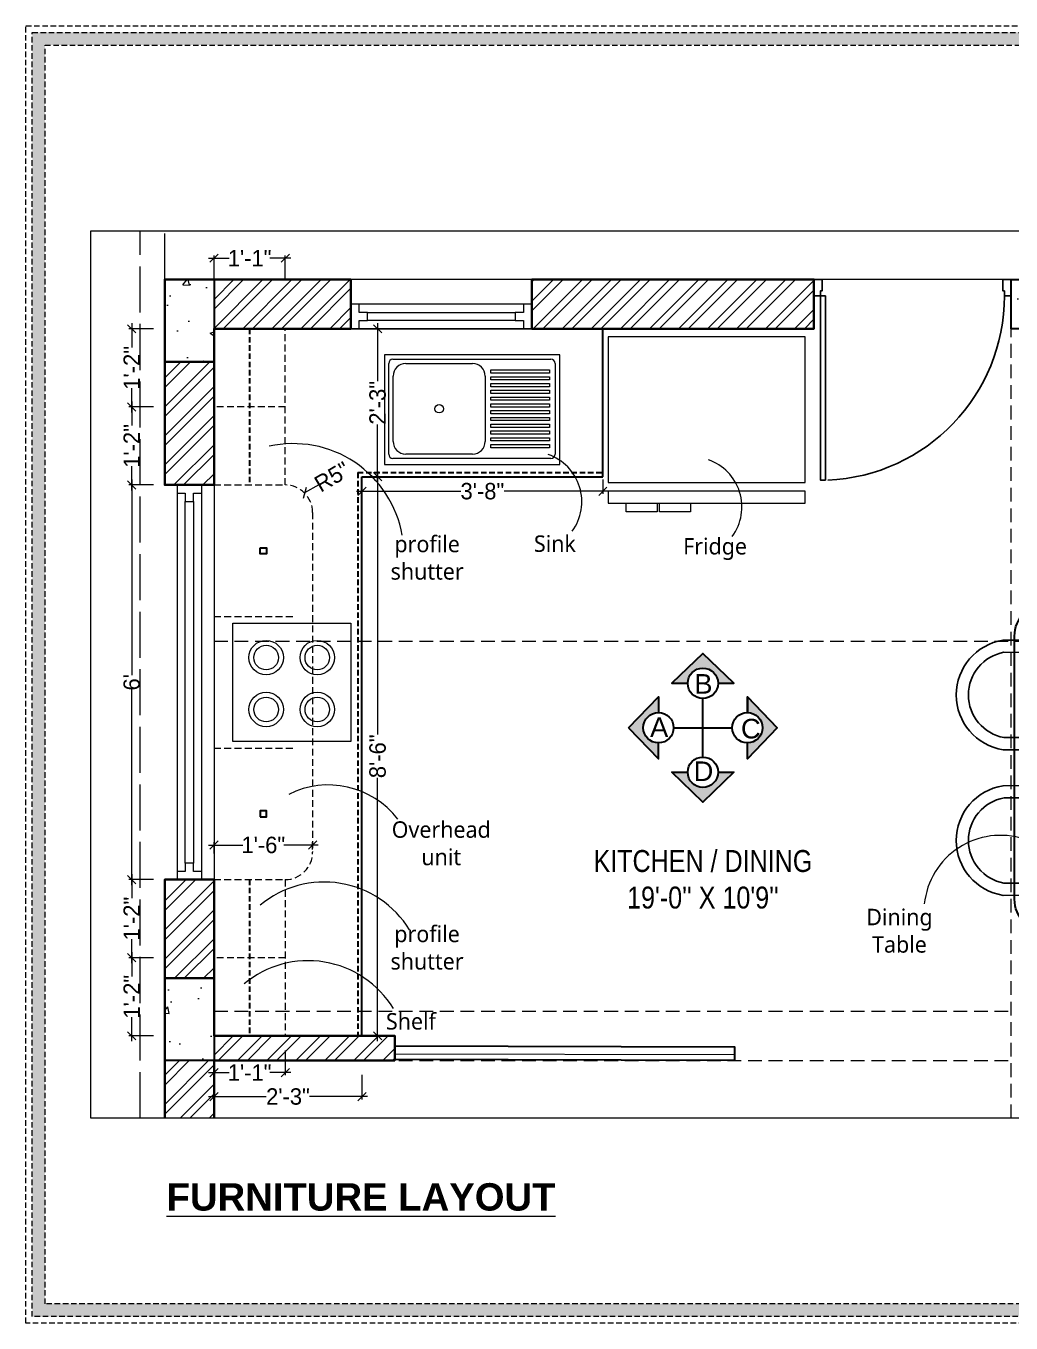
# Model space of a CAD drawing. Header units: millimetres. Extents: x 56222 to 3066687, y -650199 to -121287.
# Drawn here: x 138977.3 to 139157.1, y -185731.1 to -185494.5 of the extents above; entities that cross this region are included whole.
import ezdxf

# ---------------------------------------------------------------- set-up
doc = ezdxf.new("R2010")
doc.units = ezdxf.units.MM
doc.header["$MEASUREMENT"] = 0
doc.header["$PDMODE"] = 35
for name, pattern in [('ACAD_ISO02W100', [15, 12, -3]), ('DASHED', [0.75, 0.5, -0.25]), ('DASHED2', [0.375, 0.25, -0.125]), ('DASHEDX2', [1.5, 1, -0.5]), ('HIDDEN', [0.375, 0.25, -0.125])]:
    doc.linetypes.add(name, pattern=pattern)
doc.layers.get('Defpoints').update_dxf_attribs({"color": 220})
for name, color, linetype in [('AR DOOR', 40, 'Continuous'), ('AR ELE-5', 134, 'Continuous'), ('AR HATCH-7', 7, 'Continuous'), ('str coll', 6, 'Continuous')]:
    doc.layers.add(name, color=color, linetype=linetype)
for name, color, linetype, lineweight in [('CENTERLINE ( COLUMN ) ~ DIM', 7, 'Continuous', 9), ('COLUMN', 1, 'Continuous', 30), ('DIM.', 250, 'Continuous', 13), ('Dimension', 10, 'DASHEDX2', 20), ('el', 7, 'Continuous', 20), ('FIRST FLOOR ( DW_RAIL )', 7, 'Continuous', 9), ('FIRST FLOOR ( TEXT )', 7, 'Continuous', 9), ('FUR1', 22, 'Continuous', 0), ('FURNITURE', 32, 'Continuous', 9), ('furniture dimensions', 1, 'DASHED', 0), ('FURNITURE-1', 252, 'Continuous', 13), ('GROUND FLOOR', 7, 'Continuous', 9), ('Labelling', 1, 'Continuous', 25), ('Text', 7, 'Continuous', 15), ('wall', 7, 'Continuous', 30)]:
    doc.layers.add(name, color=color, linetype=linetype, lineweight=lineweight)
doc.layers.add('hatch', color=250, linetype='Continuous', lineweight=9, transparency=0.5)
doc.styles.add('Arial', font='arial.ttf')
doc.styles.add('century g', font='GOTHIC.TTF')
doc.styles.add('KATHA', font='swissc.ttf')
doc.styles.get("Standard").update_dxf_attribs({"font": 'arial.ttf', "height": 6})
doc.styles.add('style4', font='ARIALN.TTF')
doc.dimstyles.new('Archana', dxfattribs={"dimtxt": 2, "dimasz": 0.75, "dimexe": 0.5, "dimexo": 0.5, "dimgap": 0, "dimtad": 0, "dimzin": 0, "dimdsep": 46, "dimlunit": 4, "dimtxsty": 'century g', "dimblk": 'OBLIQUE', "dimcen": 0, "dimdle": 1, "dimclrd": 256, "dimclre": 256, "dimclrt": 256, "dimadec": 0, "dimazin": 0, "dimtfac": 1, "dimtofl": 0, "dimtmove": 1, "dimatfit": 3, "dimfxl": 1, "dimfxlon": 1, "dimtolj": 1, "dimtzin": 0, "dimlwd": -1, "dimlwe": -1, "dimarcsym": 0})
pattern_1 = [(45, (-1053.8195, -1477.3714), (-2.65165043, 2.65165043), []), (45, (-1052.0518, -1477.3714), (-2.65165043, 2.65165043), [])]

# ---------------------------------------------------------------- blocks, each defined once
blk = doc.blocks.new('*U131')
for points in [[(-40, 0), (0, 0), (0, 30), (10, 30), (10, 100), (-40, 100)], [(1160, 0), (1120, 0), (1120, 30), (1110, 30), (1110, 100), (1160, 100)], [(0, 0), (0, -1120), (30, -1120), (30, 0)]]:
    blk.add_lwpolyline(points, close=True)
at = {"layer": 'AR ELE-5', "linetype": 'ByBlock', "ltscale": 15}
blk.add_arc((-1.6, 0.7), 1121.6, 272.37301, 359.96526, dxfattribs=at)
blk = doc.blocks.new('sf sfs')
at = {"layer": 'FURNITURE'}
blk.add_line((3348685.97, -514612.12), (3348664.42, -514612.12), dxfattribs=at)
blk.add_lwpolyline([(3348664.42, -514612.12), (3348664.42, -514590.57), (3348685.97, -514590.57), (3348685.97, -514612.12)], dxfattribs=at)
for centre, radius in [((3348670.49, -514596.83), 3.14), ((3348679.82, -514596.83), 3.14), ((3348670.49, -514596.83), 2.24), ((3348679.82, -514596.83), 2.24), ((3348670.49, -514606.3), 3.14), ((3348679.82, -514606.3), 3.14), ((3348670.49, -514606.3), 2.24), ((3348679.82, -514606.3), 2.24)]:
    blk.add_circle(centre, radius, dxfattribs=at)
blk = doc.blocks.new('SED S')
at = {"layer": 'FURNITURE', "lineweight": 18, "elevation": -0.07, "flags": 128}
for points in [[(3340639.61, -514630.85), (3340639.61, -514629.27), (3340645.24, -514629.27), (3340645.24, -514630.85)], [(3340645.71, -514630.85), (3340645.71, -514629.27), (3340651.34, -514629.27), (3340651.34, -514630.85)]]:
    blk.add_lwpolyline(points, dxfattribs=at)
at = {"layer": 'FURNITURE', "lineweight": 18, "elevation": -0.07}
for points in [[(3340618.66, -514630.85), (3340618.66, -514633.06), (3340654.66, -514633.06), (3340654.66, -514630.85)], [(3340618.66, -514634.61), (3340618.66, -514661.17), (3340654.66, -514661.17), (3340654.66, -514634.61)]]:
    blk.add_lwpolyline(points, close=True, dxfattribs=at)
blk = doc.blocks.new('_Oblique')
at = {"layer": 'wall', "color": 0, "lineweight": -2}
blk.add_line((-0.5, -0.5), (0.5, 0.5), dxfattribs=at)
blk = doc.blocks.new('*D671')
at = {"layer": 'Defpoints', "color": 0, "linetype": 'Continuous', "lineweight": 30, "transparency": 16777216}
for p in [(139038.63, -185576.74), (139041.5, -185576.74), (139038.63, -185678.74)]:
    blk.add_point(p, dxfattribs=at)
at = {"layer": 'furniture dimensions', "color": 5, "linetype": 'Continuous', "transparency": 16777216}
for p, q in [((139039.13, -185576.74), (139042, -185576.74)), ((139041.5, -185575.74), (139041.5, -185623.79)), ((139041.5, -185679.74), (139041.5, -185631.68))]:
    blk.add_line(p, q, dxfattribs=at)
at = {"layer": 'furniture dimensions', "color": 5, "linetype": 'ByBlock', "transparency": 16777216}
blk.add_line((139039.13, -185678.74), (139042, -185678.74), dxfattribs=at)
at = {"layer": 'furniture dimensions', "color": 5, "linetype": 'Continuous', "transparency": 16777216, "xscale": 1.5, "yscale": 1.5, "zscale": 1.5}
for p, rotation in [((139041.5, -185576.74), 90), ((139041.5, -185678.74), 270)]:
    blk.add_blockref('_Oblique', p, dxfattribs=dict(at, rotation=rotation))
at = {"layer": 'furniture dimensions', "linetype": 'Continuous', "lineweight": 0, "transparency": 16777216, "insert": (139041.5, -185627.74), "char_height": 3, "attachment_point": 5, "rotation": 90, "style": 'century g'}
blk.add_mtext('\\A1;8\'-6"', dxfattribs=at)
blk = doc.blocks.new('*D672')
at = {"layer": 'Defpoints', "color": 0, "linetype": 'Continuous', "lineweight": 30, "transparency": 16777216}
for p in [(139038.63, -185576.74), (139082.61, -185576.74), (139082.61, -185579.38)]:
    blk.add_point(p, dxfattribs=at)
at = {"layer": 'furniture dimensions', "color": 5, "linetype": 'ByBlock', "transparency": 16777216}
blk.add_line((139038.63, -185577.24), (139038.63, -185579.88), dxfattribs=at)
at = {"layer": 'furniture dimensions', "color": 5, "linetype": 'Continuous', "transparency": 16777216}
for p, q in [((139082.61, -185577.24), (139082.61, -185579.88)), ((139037.63, -185579.38), (139056.68, -185579.38)), ((139083.61, -185579.38), (139064.57, -185579.38))]:
    blk.add_line(p, q, dxfattribs=at)
at = {"layer": 'furniture dimensions', "color": 5, "linetype": 'Continuous', "transparency": 16777216, "xscale": 1.5, "yscale": 1.5, "zscale": 1.5, "rotation": 180}
blk.add_blockref('_Oblique', (139038.63, -185579.38), dxfattribs=at)
at = {"layer": 'furniture dimensions', "color": 5, "linetype": 'Continuous', "transparency": 16777216, "xscale": 1.5, "yscale": 1.5, "zscale": 1.5}
blk.add_blockref('_Oblique', (139082.61, -185579.38), dxfattribs=at)
at = {"layer": 'furniture dimensions', "linetype": 'Continuous', "lineweight": 0, "transparency": 16777216, "insert": (139060.62, -185579.38), "char_height": 3, "attachment_point": 5, "style": 'century g'}
blk.add_mtext('\\A1;3\'-8"', dxfattribs=at)
blk = doc.blocks.new('*D660')
at = {"layer": 'Defpoints', "color": 0, "linetype": 'Continuous', "lineweight": 30, "transparency": 16777216}
for p in [(139028.17, -185579.7), (139023.86, -185582.23)]:
    blk.add_point(p, dxfattribs=at)
at = {"layer": 'furniture dimensions', "color": 5, "linetype": 'Continuous', "transparency": 16777216}
blk.add_line((139030.75, -185578.18), (139028.17, -185579.7), dxfattribs=at)
at = {"layer": 'furniture dimensions', "color": 5, "linetype": 'Continuous', "transparency": 16777216, "xscale": 1.5, "yscale": 1.5, "zscale": 1.5, "rotation": 210.4475639292964}
blk.add_blockref('_Oblique', (139028.17, -185579.7), dxfattribs=at)
at = {"layer": 'furniture dimensions', "linetype": 'Continuous', "lineweight": 0, "transparency": 16777216, "insert": (139033.19, -185576.75), "char_height": 3, "attachment_point": 5, "rotation": 30.4476, "style": 'century g'}
blk.add_mtext('\\A1;R5"', dxfattribs=at)
blk = doc.blocks.new('*D661')
at = {"layer": 'Defpoints', "color": 0, "linetype": 'Continuous', "lineweight": 30, "transparency": 16777216}
for p in [(139038.48, -185549.74), (139041.5, -185549.74), (139038.48, -185576.74)]:
    blk.add_point(p, dxfattribs=at)
at = {"layer": 'furniture dimensions', "color": 5, "linetype": 'Continuous', "transparency": 16777216}
for p, q in [((139041.5, -185548.74), (139041.5, -185559.28)), ((139038.98, -185549.74), (139042, -185549.74)), ((139041.5, -185577.74), (139041.5, -185567.19))]:
    blk.add_line(p, q, dxfattribs=at)
at = {"layer": 'furniture dimensions', "color": 5, "linetype": 'ByBlock', "transparency": 16777216}
blk.add_line((139038.98, -185576.74), (139042, -185576.74), dxfattribs=at)
at = {"layer": 'furniture dimensions', "color": 5, "linetype": 'Continuous', "transparency": 16777216, "xscale": 1.5, "yscale": 1.5, "zscale": 1.5}
for p, rotation in [((139041.5, -185549.74), 90), ((139041.5, -185576.74), 270)]:
    blk.add_blockref('_Oblique', p, dxfattribs=dict(at, rotation=rotation))
at = {"layer": 'furniture dimensions', "linetype": 'Continuous', "lineweight": 0, "transparency": 16777216, "insert": (139041.5, -185563.24), "char_height": 3, "attachment_point": 5, "rotation": 90, "style": 'century g'}
blk.add_mtext('\\A1;2\'-3"', dxfattribs=at)
blk = doc.blocks.new('*D662')
at = {"layer": 'Defpoints', "color": 0, "linetype": 'Continuous', "lineweight": 30, "transparency": 16777216}
for p in [(138996.61, -185664.49), (139011.63, -185664.49), (139011.63, -185678.74)]:
    blk.add_point(p, dxfattribs=at)
at = {"layer": 'furniture dimensions', "color": 5, "linetype": 'Continuous', "transparency": 16777216}
for p, q in [((139000.61, -185664.49), (138996.11, -185664.49)), ((138996.61, -185663.49), (138996.61, -185667.89)), ((138996.61, -185679.74), (138996.61, -185675.33))]:
    blk.add_line(p, q, dxfattribs=at)
at = {"layer": 'furniture dimensions', "color": 5, "linetype": 'ByBlock', "transparency": 16777216}
blk.add_line((139000.61, -185678.74), (138996.11, -185678.74), dxfattribs=at)
at = {"layer": 'furniture dimensions', "color": 5, "linetype": 'Continuous', "transparency": 16777216, "xscale": 1.5, "yscale": 1.5, "zscale": 1.5}
for p, rotation in [((138996.61, -185664.49), 90), ((138996.61, -185678.74), 270)]:
    blk.add_blockref('_Oblique', p, dxfattribs=dict(at, rotation=rotation))
at = {"layer": 'furniture dimensions', "linetype": 'Continuous', "lineweight": 0, "transparency": 16777216, "insert": (138996.61, -185671.61), "char_height": 3, "attachment_point": 5, "rotation": 90, "style": 'century g'}
blk.add_mtext('\\A1;1\'-2"', dxfattribs=at)
blk = doc.blocks.new('*D663')
at = {"layer": 'Defpoints', "color": 0, "linetype": 'Continuous', "lineweight": 30, "transparency": 16777216}
for p in [(138996.61, -185650.24), (139011.63, -185650.24), (139011.63, -185664.49)]:
    blk.add_point(p, dxfattribs=at)
at = {"layer": 'furniture dimensions', "color": 5, "linetype": 'Continuous', "transparency": 16777216}
for p, q in [((139000.61, -185650.24), (138996.11, -185650.24)), ((138996.61, -185649.24), (138996.61, -185653.64)), ((138996.61, -185665.49), (138996.61, -185661.08))]:
    blk.add_line(p, q, dxfattribs=at)
at = {"layer": 'furniture dimensions', "color": 5, "linetype": 'ByBlock', "transparency": 16777216}
blk.add_line((139000.61, -185664.49), (138996.11, -185664.49), dxfattribs=at)
at = {"layer": 'furniture dimensions', "color": 5, "linetype": 'Continuous', "transparency": 16777216, "xscale": 1.5, "yscale": 1.5, "zscale": 1.5}
for p, rotation in [((138996.61, -185650.24), 90), ((138996.61, -185664.49), 270)]:
    blk.add_blockref('_Oblique', p, dxfattribs=dict(at, rotation=rotation))
at = {"layer": 'furniture dimensions', "linetype": 'Continuous', "lineweight": 0, "transparency": 16777216, "insert": (138996.61, -185657.36), "char_height": 3, "attachment_point": 5, "rotation": 90, "style": 'century g'}
blk.add_mtext('\\A1;1\'-2"', dxfattribs=at)
blk = doc.blocks.new('*D664')
at = {"layer": 'Defpoints', "color": 0, "linetype": 'Continuous', "lineweight": 30, "transparency": 16777216}
for p in [(138996.61, -185578.24), (139011.63, -185578.24), (139011.63, -185650.24)]:
    blk.add_point(p, dxfattribs=at)
at = {"layer": 'furniture dimensions', "color": 5, "linetype": 'Continuous', "transparency": 16777216}
for p, q in [((138996.61, -185577.24), (138996.61, -185612.94)), ((139000.61, -185578.24), (138996.11, -185578.24)), ((138996.61, -185651.24), (138996.61, -185615.54))]:
    blk.add_line(p, q, dxfattribs=at)
at = {"layer": 'furniture dimensions', "color": 5, "linetype": 'ByBlock', "transparency": 16777216}
blk.add_line((139000.61, -185650.24), (138996.11, -185650.24), dxfattribs=at)
at = {"layer": 'furniture dimensions', "color": 5, "linetype": 'Continuous', "transparency": 16777216, "xscale": 1.5, "yscale": 1.5, "zscale": 1.5}
for p, rotation in [((138996.61, -185578.24), 90), ((138996.61, -185650.24), 270)]:
    blk.add_blockref('_Oblique', p, dxfattribs=dict(at, rotation=rotation))
at = {"layer": 'furniture dimensions', "linetype": 'Continuous', "lineweight": 0, "transparency": 16777216, "insert": (138996.61, -185614.24), "char_height": 3, "attachment_point": 5, "rotation": 90, "style": 'century g'}
blk.add_mtext("\\A1;6'", dxfattribs=at)
blk = doc.blocks.new('*D665')
at = {"layer": 'Defpoints', "color": 0, "linetype": 'Continuous', "lineweight": 30, "transparency": 16777216}
for p in [(138996.61, -185563.99), (139011.63, -185563.99), (139002.63, -185578.24)]:
    blk.add_point(p, dxfattribs=at)
at = {"layer": 'furniture dimensions', "color": 5, "linetype": 'Continuous', "transparency": 16777216}
for p, q in [((138996.61, -185562.99), (138996.61, -185567.39)), ((139000.61, -185563.99), (138996.11, -185563.99)), ((138996.61, -185579.24), (138996.61, -185574.83))]:
    blk.add_line(p, q, dxfattribs=at)
at = {"layer": 'furniture dimensions', "color": 5, "linetype": 'ByBlock', "transparency": 16777216}
blk.add_line((139000.61, -185578.24), (138996.11, -185578.24), dxfattribs=at)
at = {"layer": 'furniture dimensions', "color": 5, "linetype": 'Continuous', "transparency": 16777216, "xscale": 1.5, "yscale": 1.5, "zscale": 1.5}
for p, rotation in [((138996.61, -185563.99), 90), ((138996.61, -185578.24), 270)]:
    blk.add_blockref('_Oblique', p, dxfattribs=dict(at, rotation=rotation))
at = {"layer": 'furniture dimensions', "linetype": 'Continuous', "lineweight": 0, "transparency": 16777216, "insert": (138996.61, -185571.11), "char_height": 3, "attachment_point": 5, "rotation": 90, "style": 'century g'}
blk.add_mtext('\\A1;1\'-2"', dxfattribs=at)
blk = doc.blocks.new('*D666')
at = {"layer": 'Defpoints', "color": 0, "linetype": 'Continuous', "lineweight": 30, "transparency": 16777216}
for p in [(138996.61, -185549.74), (139011.63, -185549.74), (139011.63, -185563.99)]:
    blk.add_point(p, dxfattribs=at)
at = {"layer": 'furniture dimensions', "color": 5, "linetype": 'Continuous', "transparency": 16777216}
for p, q in [((138996.61, -185548.74), (138996.61, -185553.14)), ((139000.61, -185549.74), (138996.11, -185549.74)), ((138996.61, -185564.99), (138996.61, -185560.58))]:
    blk.add_line(p, q, dxfattribs=at)
at = {"layer": 'furniture dimensions', "color": 5, "linetype": 'ByBlock', "transparency": 16777216}
blk.add_line((139000.61, -185563.99), (138996.11, -185563.99), dxfattribs=at)
at = {"layer": 'furniture dimensions', "color": 5, "linetype": 'Continuous', "transparency": 16777216, "xscale": 1.5, "yscale": 1.5, "zscale": 1.5}
for p, rotation in [((138996.61, -185549.74), 90), ((138996.61, -185563.99), 270)]:
    blk.add_blockref('_Oblique', p, dxfattribs=dict(at, rotation=rotation))
at = {"layer": 'furniture dimensions', "linetype": 'Continuous', "lineweight": 0, "transparency": 16777216, "insert": (138996.61, -185556.86), "char_height": 3, "attachment_point": 5, "rotation": 90, "style": 'century g'}
blk.add_mtext('\\A1;1\'-2"', dxfattribs=at)
blk = doc.blocks.new('*D667')
at = {"layer": 'Defpoints', "color": 0, "linetype": 'Continuous', "lineweight": 30, "transparency": 16777216}
for p in [(139011.63, -185678.74), (139024.63, -185678.74), (139024.63, -185685.45)]:
    blk.add_point(p, dxfattribs=at)
at = {"layer": 'furniture dimensions', "color": 5, "linetype": 'ByBlock', "transparency": 16777216}
blk.add_line((139011.63, -185681.45), (139011.63, -185685.95), dxfattribs=at)
at = {"layer": 'furniture dimensions', "color": 5, "linetype": 'Continuous', "transparency": 16777216}
for p, q in [((139024.63, -185681.45), (139024.63, -185685.95)), ((139010.63, -185685.45), (139014.41, -185685.45)), ((139025.63, -185685.45), (139021.85, -185685.45))]:
    blk.add_line(p, q, dxfattribs=at)
at = {"layer": 'furniture dimensions', "color": 5, "linetype": 'Continuous', "transparency": 16777216, "xscale": 1.5, "yscale": 1.5, "zscale": 1.5, "rotation": 180}
blk.add_blockref('_Oblique', (139011.63, -185685.45), dxfattribs=at)
at = {"layer": 'furniture dimensions', "color": 5, "linetype": 'Continuous', "transparency": 16777216, "xscale": 1.5, "yscale": 1.5, "zscale": 1.5}
blk.add_blockref('_Oblique', (139024.63, -185685.45), dxfattribs=at)
at = {"layer": 'furniture dimensions', "linetype": 'Continuous', "lineweight": 0, "transparency": 16777216, "insert": (139018.13, -185685.45), "char_height": 3, "attachment_point": 5, "style": 'century g'}
blk.add_mtext('\\A1;1\'-1"', dxfattribs=at)
blk = doc.blocks.new('*D668')
at = {"layer": 'Defpoints', "color": 0, "linetype": 'Continuous', "lineweight": 30, "transparency": 16777216}
for p in [(139011.63, -185645.95), (139029.63, -185643.93), (139029.63, -185645.24)]:
    blk.add_point(p, dxfattribs=at)
at = {"layer": 'furniture dimensions', "color": 5, "linetype": 'ByBlock', "transparency": 16777216}
blk.add_line((139011.63, -185645.45), (139011.63, -185643.43), dxfattribs=at)
at = {"layer": 'furniture dimensions', "color": 5, "linetype": 'Continuous', "transparency": 16777216}
for p, q in [((139029.63, -185644.74), (139029.63, -185643.43)), ((139010.63, -185643.93), (139016.91, -185643.93)), ((139030.63, -185643.93), (139024.35, -185643.93))]:
    blk.add_line(p, q, dxfattribs=at)
at = {"layer": 'furniture dimensions', "color": 5, "linetype": 'Continuous', "transparency": 16777216, "xscale": 1.5, "yscale": 1.5, "zscale": 1.5, "rotation": 180}
blk.add_blockref('_Oblique', (139011.63, -185643.93), dxfattribs=at)
at = {"layer": 'furniture dimensions', "color": 5, "linetype": 'Continuous', "transparency": 16777216, "xscale": 1.5, "yscale": 1.5, "zscale": 1.5}
blk.add_blockref('_Oblique', (139029.63, -185643.93), dxfattribs=at)
at = {"layer": 'furniture dimensions', "linetype": 'Continuous', "lineweight": 0, "transparency": 16777216, "insert": (139020.63, -185643.93), "char_height": 3, "attachment_point": 5, "style": 'century g'}
blk.add_mtext('\\A1;1\'-6"', dxfattribs=at)
blk = doc.blocks.new('*D669')
at = {"layer": 'Defpoints', "color": 0, "linetype": 'Continuous', "lineweight": 30, "transparency": 16777216}
for p in [(139024.63, -185536.86), (139011.63, -185549.74), (139024.63, -185549.74)]:
    blk.add_point(p, dxfattribs=at)
at = {"layer": 'furniture dimensions', "color": 5, "linetype": 'Continuous', "transparency": 16777216}
for p, q in [((139010.63, -185536.86), (139014.41, -185536.86)), ((139025.63, -185536.86), (139021.85, -185536.86)), ((139024.63, -185540.86), (139024.63, -185536.36))]:
    blk.add_line(p, q, dxfattribs=at)
at = {"layer": 'furniture dimensions', "color": 5, "linetype": 'ByBlock', "transparency": 16777216}
blk.add_line((139011.63, -185540.86), (139011.63, -185536.36), dxfattribs=at)
at = {"layer": 'furniture dimensions', "color": 5, "linetype": 'Continuous', "transparency": 16777216, "xscale": 1.5, "yscale": 1.5, "zscale": 1.5, "rotation": 180}
blk.add_blockref('_Oblique', (139011.63, -185536.86), dxfattribs=at)
at = {"layer": 'furniture dimensions', "color": 5, "linetype": 'Continuous', "transparency": 16777216, "xscale": 1.5, "yscale": 1.5, "zscale": 1.5}
blk.add_blockref('_Oblique', (139024.63, -185536.86), dxfattribs=at)
at = {"layer": 'furniture dimensions', "linetype": 'Continuous', "lineweight": 0, "transparency": 16777216, "insert": (139018.13, -185536.86), "char_height": 3, "attachment_point": 5, "style": 'century g'}
blk.add_mtext('\\A1;1\'-1"', dxfattribs=at)
blk = doc.blocks.new('*D651')
at = {"layer": 'Defpoints', "color": 0, "linetype": 'Continuous', "lineweight": 30, "transparency": 16777216}
for p in [(139011.63, -185678.74), (139038.63, -185678.74), (139038.63, -185689.83)]:
    blk.add_point(p, dxfattribs=at)
at = {"layer": 'furniture dimensions', "color": 5, "linetype": 'ByBlock', "transparency": 16777216}
blk.add_line((139011.63, -185685.83), (139011.63, -185690.33), dxfattribs=at)
at = {"layer": 'furniture dimensions', "color": 5, "linetype": 'Continuous', "transparency": 16777216}
for p, q in [((139038.63, -185685.83), (139038.63, -185690.33)), ((139010.63, -185689.83), (139021.18, -185689.83)), ((139039.63, -185689.83), (139029.09, -185689.83))]:
    blk.add_line(p, q, dxfattribs=at)
at = {"layer": 'furniture dimensions', "color": 5, "linetype": 'Continuous', "transparency": 16777216, "xscale": 1.5, "yscale": 1.5, "zscale": 1.5, "rotation": 180}
blk.add_blockref('_Oblique', (139011.63, -185689.83), dxfattribs=at)
at = {"layer": 'furniture dimensions', "color": 5, "linetype": 'Continuous', "transparency": 16777216, "xscale": 1.5, "yscale": 1.5, "zscale": 1.5}
blk.add_blockref('_Oblique', (139038.63, -185689.83), dxfattribs=at)
at = {"layer": 'furniture dimensions', "linetype": 'Continuous', "lineweight": 0, "transparency": 16777216, "insert": (139025.13, -185689.83), "char_height": 3, "attachment_point": 5, "style": 'century g'}
blk.add_mtext('\\A1;2\'-3"', dxfattribs=at)
blk = doc.blocks.new('SD DSD')
at = {"layer": 'FURNITURE', "color": 9, "lineweight": 25, "true_color": 0xc7c8ca}
for p, q in [((3348486.7, -514623.32), (3348486.68, -514619.42)), ((3348502.23, -514619.34), (3348502.25, -514623.25)), ((3348486.7, -514623.32), (3348502.25, -514623.25)), ((3348483.69, -514625.26), (3348479.79, -514625.25)), ((3348483.69, -514625.26), (3348483.66, -514640.81)), ((3348505.76, -514625.26), (3348509.66, -514625.25)), ((3348505.76, -514625.26), (3348505.79, -514640.81)), ((3348479.75, -514640.8), (3348483.66, -514640.81)), ((3348509.7, -514640.8), (3348505.79, -514640.81)), ((3348479.75, -514651.77), (3348483.66, -514651.76)), ((3348483.69, -514667.31), (3348483.66, -514651.76)), ((3348483.69, -514667.31), (3348479.79, -514667.32)), ((3348486.7, -514669.25), (3348486.68, -514673.16)), ((3348486.7, -514669.25), (3348502.25, -514669.32)), ((3348502.23, -514673.23), (3348502.25, -514669.32))]:
    blk.add_line(p, q, dxfattribs=at)
at = {"layer": 'FURNITURE', "color": 9, "true_color": 0xc7c8ca}
for p, q in [((3348505.76, -514667.31), (3348505.79, -514651.76)), ((3348509.7, -514651.77), (3348505.79, -514651.76)), ((3348505.76, -514667.31), (3348509.66, -514667.32))]:
    blk.add_line(p, q, dxfattribs=at)
at = {"layer": 'FURNITURE', "color": 9, "lineweight": 25, "true_color": 0xc7c8ca, "flags": 128}
for points in [[(3348502.23, -514621.56), (3348504.46, -514621.55), (3348504.42, -514614.17, 0.853613), (3348484.42, -514614.22), (3348484.46, -514621.65), (3348486.68, -514621.64)], [(3348502.22, -514619.34), (3348502.23, -514621.56), (3348502.2, -514614.36, 0.835758), (3348486.65, -514614.39), (3348486.67, -514619.42), (3348486.68, -514621.64)], [(3348481.97, -514640.8), (3348481.97, -514643.02), (3348474.58, -514643.01, -0.853613), (3348474.58, -514623.01), (3348482.01, -514623.02), (3348482.01, -514625.25)], [(3348507.48, -514640.8), (3348507.48, -514643.02), (3348514.87, -514643.01, 0.853613), (3348514.87, -514623.01), (3348507.44, -514623.02), (3348507.44, -514625.25)], [(3348479.75, -514640.79), (3348481.97, -514640.8), (3348474.77, -514640.78, -0.835758), (3348474.76, -514625.23), (3348479.79, -514625.24), (3348482.01, -514625.25)], [(3348509.7, -514640.79), (3348507.48, -514640.8), (3348514.68, -514640.78, 0.835758), (3348514.69, -514625.23), (3348509.66, -514625.24), (3348507.44, -514625.25)], [(3348481.97, -514651.77), (3348481.97, -514649.55), (3348474.58, -514649.57, 0.853613), (3348474.58, -514669.57), (3348482.01, -514669.55), (3348482.01, -514667.32)], [(3348507.48, -514651.77), (3348507.48, -514649.55), (3348514.87, -514649.57, -0.853613), (3348514.87, -514669.57), (3348507.44, -514669.55), (3348507.44, -514667.32)], [(3348479.75, -514651.78), (3348481.97, -514651.77), (3348474.77, -514651.79, 0.835758), (3348474.76, -514667.34), (3348479.79, -514667.33), (3348482.01, -514667.33)], [(3348509.7, -514651.78), (3348507.48, -514651.77), (3348514.68, -514651.79, -0.835758), (3348514.69, -514667.34), (3348509.66, -514667.33), (3348507.44, -514667.33)], [(3348502.23, -514671.01), (3348504.46, -514671.02), (3348504.42, -514678.4, -0.853613), (3348484.42, -514678.36), (3348484.46, -514670.92), (3348486.68, -514670.93)], [(3348502.22, -514673.23), (3348502.23, -514671.01), (3348502.2, -514678.21, -0.835758), (3348486.65, -514678.18), (3348486.67, -514673.16), (3348486.68, -514670.93)]]:
    blk.add_lwpolyline(points, format="xyb", dxfattribs=at)
at = {"layer": 'FURNITURE', "color": 9, "lineweight": 30, "true_color": 0xc7c8ca}
blk.add_lwpolyline([(3348506.78, -514676.29), (3348482.68, -514676.29, -0.414214), (3348476.68, -514670.29), (3348476.68, -514622.29, -0.414214), (3348482.68, -514616.29), (3348506.78, -514616.29, -0.414214), (3348512.78, -514622.29), (3348512.78, -514670.29, -0.414214)], format="xyb", close=True, dxfattribs=at)

msp = doc.modelspace()

# ---------------------------------------------------------------- hatches: boundary and pattern name
at = {"layer": 'AR HATCH-7', "lineweight": 18, "true_color": 0x939598, "transparency": 33554610}
h = msp.add_hatch(dxfattribs=at)
h.set_pattern_fill('ANSI32', color=252, scale=10)
h.set_pattern_definition(pattern_1)
h.paths.add_polyline_path([(139121.13, -185540.74), (139069.63, -185540.74), (139069.63, -185549.74), (139121.13, -185549.74)])
h.paths.add_polyline_path([(139036.63, -185540.74), (139011.63, -185540.74), (139011.63, -185549.74), (139036.63, -185549.74)])
h.paths.add_polyline_path([(139011.63, -185555.74), (139002.63, -185555.74), (139002.63, -185578.24), (139011.63, -185578.24), (139011.63, -185566.24)])
h.paths.add_polyline_path([(139011.63, -185650.24), (139002.63, -185650.24), (139002.63, -185668.24), (139011.63, -185668.24)])
h.paths.add_polyline_path([(139044.64, -185632.57), (139044.64, -185622.94), (139038.16, -185622.94), (139038.16, -185632.57)], flags=9)
h.paths.add_polyline_path([(139117.86, -185674.52), (139131.74, -185674.52), (139131.74, -185662.3), (139117.86, -185662.3)], flags=9)
h.paths.add_polyline_path([(139044.85, -185675.67), (139055.68, -185675.67), (139055.68, -185668.62), (139044.85, -185668.62)], flags=9)
h.paths.add_polyline_path([(139043.28, -185649.52), (139063.09, -185649.52), (139063.09, -185637.34), (139043.28, -185637.34)], flags=9)
h.paths.add_polyline_path([(139090.33, -185626.17), (139095.45, -185626.17), (139095.45, -185618.82), (139090.33, -185618.82)], flags=9)
h.paths.add_polyline_path([(139098.05, -185618.25), (139103.16, -185618.25), (139103.16, -185610.9), (139098.05, -185610.9)], flags=9)
h.paths.add_polyline_path([(139106.68, -185626.48), (139112.07, -185626.48), (139112.07, -185619.13), (139106.68, -185619.13)], flags=9)
h.paths.add_polyline_path([(139097.91, -185634.2), (139103.29, -185634.2), (139103.29, -185626.85), (139097.91, -185626.85)], flags=9)
h.paths.add_polyline_path([(139081.19, -185657.82), (139120.54, -185657.82), (139120.54, -185642.75), (139081.19, -185642.75)], flags=9)
h.paths.add_polyline_path([(139257.47, -185567.07), (139257.47, -185557.43), (139250.99, -185557.43), (139250.99, -185567.07)], flags=9)
h.paths.add_polyline_path([(139257.43, -185591.79), (139257.43, -185579.84), (139250.96, -185579.84), (139250.96, -185591.79)], flags=9)
h.paths.add_polyline_path([(139257.43, -185613.46), (139257.43, -185601.51), (139250.96, -185601.51), (139250.96, -185613.46)], flags=9)
h.paths.add_polyline_path([(139257.43, -185635.12), (139257.43, -185623.18), (139250.96, -185623.18), (139250.96, -185635.12)], flags=9)
h.paths.add_polyline_path([(139257.43, -185664.08), (139257.43, -185654.44), (139250.96, -185654.44), (139250.96, -185664.08)], flags=9)
h.paths.add_polyline_path([(139200, -185635.39), (139219.8, -185635.39), (139219.8, -185623.21), (139200, -185623.21)], flags=9)
h.paths.add_polyline_path([(139199.21, -185663.93), (139214.14, -185663.93), (139214.14, -185656.88), (139199.21, -185656.88)], flags=9)
h = msp.add_hatch(dxfattribs=at)
h.set_pattern_fill('ANSI32', color=252, scale=10)
h.set_pattern_definition(pattern_1)
h.paths.add_polyline_path([(139044.63, -185678.74), (139011.63, -185678.74), (139011.63, -185683.24), (139044.63, -185683.24)])
h.paths.add_polyline_path([(139011.63, -185683.24), (139002.63, -185683.24), (139002.63, -185693.76), (139011.63, -185693.76)])
at = {"layer": 'Dimension', "true_color": 0xd39e00}
h = msp.add_hatch(color=42, dxfattribs=at)
h.paths.add_polyline_path([(138978.46, -185495.65), (138978.46, -185729.98), (139311.38, -185729.98), (139311.38, -185495.65)])
h.paths.add_polyline_path([(138980.8, -185497.99), (139309.04, -185497.99), (139309.04, -185727.64), (138980.8, -185727.64)], flags=16)
at = {"layer": 'FURNITURE-1', "lineweight": 18, "true_color": 0xc7c8ca, "transparency": 33554610}
h = msp.add_hatch(dxfattribs=at)
h.set_pattern_fill('AR-CONC', color=9, scale=2)
h.set_pattern_definition([(50, (-1053.82, -1477.371), (14.34520365, -1.2550427), [1.5, -16.5]), (355, (-1053.82, -1477.371), (-2.7750267, 15.0438427), [1.2, -13.2]), (100.4514445, (-1052.624, -1477.476), (11.5701769, 13.7887998), [1.2748038, -14.0228422]), (46.1842, (-1053.82, -1473.371), (21.3448266, -3.3103856), [2.25, -24.75]), (96.635635, (-1052.04, -1473.647), (18.693239, 19.482372), [1.9122068, -21.0342752]), (351.184164, (-1053.82, -1473.371), (18.693239, 19.482372), [1.8, -19.8]), (21, (-1051.82, -1474.371), (11.93814104, -8.0523778), [1.5, -16.5]), (326, (-1051.82, -1474.371), (4.8663066, 14.5030009), [1.2, -13.2]), (71.451445, (-1050.825, -1475.042), (16.8044475, 6.45062306), [1.2748038, -14.0228422]), (37.5, (-1053.8195, -1477.3714), (0.24319711, 6.65787708), [0, -13.04, 0, -13.4, 0, -13.25]), (7.5, (-1053.8195, -1477.371), (5.26139075, 7.88823424), [0, -7.64, 0, -12.74, 0, -5.05]), (327.5, (-1058.2795, -1477.3714), (10.67644872, -0.45109743), [0, -5, 0, -15.6, 0, -20.7]), (317.5, (-1060.2795, -1477.371), (11.6637234, 2.00209965), [0, -6.5, 0, -10.36, 0, -14.7])])
h.paths.add_polyline_path([(139166.13, -185540.74), (139157.13, -185540.74), (139157.13, -185543.74), (139157.13, -185549.74), (139166.13, -185549.74)])
h.paths.add_polyline_path([(139011.63, -185540.74), (139002.63, -185540.74), (139002.63, -185555.74), (139011.63, -185555.74)])
h.paths.add_polyline_path([(139011.63, -185668.24), (139002.63, -185668.24), (139002.63, -185683.24), (139011.63, -185683.24)])
at = {"layer": 'Text', "true_color": 0x939598}
h = msp.add_hatch(color=252, dxfattribs=at)
h.dxf.hatch_style = 1
h.paths.add_polyline_path([(139100.87, -185608.97), (139095.21, -185614.42), (139098.11, -185614.42, -1), (139103.64, -185614.42), (139106.54, -185614.42)])
h.paths.add_polyline_path([(139108.99, -185616.87), (139108.99, -185619.77, -0.414214), (139111.76, -185622.53, -0.414214), (139108.99, -185625.3), (139108.99, -185628.2), (139114.43, -185622.53)])
h.paths.add_polyline_path([(139106.54, -185630.65), (139103.64, -185630.65, -1), (139098.11, -185630.65), (139095.21, -185630.65), (139100.87, -185636.09)])
h.paths.add_polyline_path([(139089.99, -185622.53, -0.414214), (139092.76, -185619.77), (139092.76, -185616.87), (139087.31, -185622.53), (139092.76, -185628.2), (139092.76, -185625.3, -0.414214)])

# ---------------------------------------------------------------- linework, layer by layer
at = {"layer": 'CENTERLINE ( COLUMN ) ~ DIM'}
for p, q in [((139002.63, -185555.74), (139011.63, -185555.74)), ((139002.63, -185578.24), (139011.63, -185578.24)), ((139002.63, -185650.24), (139011.63, -185650.24))]:
    msp.add_line(p, q, dxfattribs=at)
at = {"layer": 'COLUMN'}
for points in [[(139002.63, -185540.74), (139011.63, -185540.74), (139011.63, -185555.74), (139002.63, -185555.74)], [(139157.13, -185540.74), (139166.13, -185540.74), (139166.13, -185549.74), (139157.13, -185549.74)], [(139002.63, -185668.24), (139011.63, -185668.24), (139011.63, -185683.24), (139002.63, -185683.24)]]:
    msp.add_lwpolyline(points, close=True, dxfattribs=at)
at = {"layer": 'Dimension', "color": 42, "true_color": 0xd39e00, "elevation": 0.12}
for points in [[(138977.3, -185494.48), (139312.55, -185494.48), (139312.55, -185731.15), (138977.3, -185731.15)], [(138978.46, -185495.65), (139311.38, -185495.65), (139311.38, -185729.98), (138978.46, -185729.98)], [(138980.8, -185497.99), (139309.04, -185497.99), (139309.04, -185727.64), (138980.8, -185727.64)]]:
    msp.add_lwpolyline(points, close=True, dxfattribs=at)
at = {"layer": 'el'}
for points in [[(139036.63, -185549.74), (139038.13, -185549.74), (139038.13, -185548.24), (139039.63, -185548.24), (139039.63, -185546.74), (139066.63, -185546.74), (139066.63, -185548.24), (139068.13, -185548.24), (139068.13, -185549.74), (139069.63, -185549.74), (139069.63, -185545.24), (139068.13, -185545.24), (139068.13, -185546.74), (139066.63, -185546.74), (139066.63, -185548.24), (139039.63, -185548.24), (139039.63, -185546.74), (139038.13, -185546.74), (139038.13, -185545.24), (139036.63, -185545.24), (139036.63, -185549.74), (139069.63, -185549.74), (139069.63, -185545.24), (139036.63, -185545.24)], [(139009.38, -185650.24), (139009.38, -185648.74), (139007.88, -185648.74), (139007.88, -185647.24), (139006.38, -185647.24), (139006.38, -185581.24), (139007.88, -185581.24), (139007.88, -185579.74), (139009.38, -185579.74), (139009.38, -185578.24), (139004.88, -185578.24), (139004.88, -185579.74), (139006.38, -185579.74), (139006.38, -185581.24), (139007.88, -185581.24), (139007.88, -185647.24), (139006.38, -185647.24), (139006.38, -185648.74), (139004.88, -185648.74), (139004.88, -185650.24), (139009.38, -185650.24), (139009.38, -185578.24), (139004.88, -185578.24), (139004.88, -185650.24)]]:
    msp.add_lwpolyline(points, close=True, dxfattribs=at)
at = {"layer": 'FIRST FLOOR ( DW_RAIL )', "lineweight": 0}
msp.add_lwpolyline([(138989.14, -185531.84), (139257.71, -185531.84), (139257.71, -185693.76), (138989.14, -185693.76)], close=True, dxfattribs=at)
at = {"layer": 'FUR1', "color": 252, "true_color": 0x939598}
for centre, radius, start, end in [((139026.1, -185590.86), 20.17, 9.815, 102.6022), ((139069.65, -185581.3, 0), 9.12, 323.822, 70.8402), ((139098.88, -185582.25, 0), 9.12, 323.822, 70.8402), ((139032.5, -185649), 16.03, 37.7394, 116.8543), ((139031.75, -185668.94), 18.26, 31.5057, 129.7847), ((139028.81, -185683.3), 18.26, 31.5057, 129.7847)]:
    msp.add_arc(centre, radius, start, end, dxfattribs=at)
at = {"layer": 'FUR1', "color": 5}
msp.add_arc((139155.2, -185656.14), 13.98, 72.124, 174.042, dxfattribs=at)
at = {"layer": 'FURNITURE', "color": 3, "linetype": 'DASHEDX2', "lineweight": 30}
for p, q in [((139018.13, -185549.74), (139018.13, -185578.24)), ((139037.88, -185575.99), (139082.61, -185575.99)), ((139037.88, -185575.99), (139037.88, -185678.74)), ((139018.13, -185650.24), (139018.13, -185678.74))]:
    msp.add_line(p, q, dxfattribs=at)
at = {"layer": 'FURNITURE', "linetype": 'HIDDEN', "lineweight": 18, "ltscale": 5}
for p, q in [((139024.63, -185578.24), (139024.63, -185549.74)), ((139029.63, -185583.24), (139029.63, -185645.24)), ((139011.63, -185602.24), (139026.63, -185602.24)), ((139011.63, -185626.24), (139026.63, -185626.24)), ((139011.63, -185650.24), (139021.63, -185650.24)), ((139024.63, -185650.24), (139024.63, -185678.74))]:
    msp.add_line(p, q, dxfattribs=at)
at = {"layer": 'FURNITURE', "lineweight": 30, "ltscale": 0.4}
for p, q in [((139082.61, -185576.74), (139082.61, -185549.74)), ((139038.63, -185678.74), (139038.63, -185576.74)), ((139038.63, -185576.74), (139082.61, -185576.74))]:
    msp.add_line(p, q, dxfattribs=at)
at = {"layer": 'FURNITURE'}
for p, q in [((139043.52, -185572.61, 0), (139043.52, -185556.07, 0)), ((139044.29, -185555.29, 0), (139073.14, -185555.29, 0)), ((139046.65, -185556.07, 0), (139058.81, -185556.07, 0)), ((139073.91, -185556.07, 0), (139073.91, -185572.61, 0)), ((139044.32, -185570.29, 0), (139044.32, -185558.39, 0)), ((139061.14, -185558.39, 0), (139061.14, -185570.29, 0)), ((139058.81, -185572.61, 0), (139046.65, -185572.61, 0)), ((139073.14, -185573.38, 0), (139044.29, -185573.38, 0))]:
    msp.add_line(p, q, dxfattribs=at)
at = {"layer": 'FURNITURE', "linetype": 'HIDDEN', "lineweight": 0, "ltscale": 5}
msp.add_line((139011.63, -185578.24), (139021.63, -185578.24), dxfattribs=at)
at = {"layer": 'FURNITURE', "elevation": 0}
for points in [[(139042.73, -185574.52), (139074.73, -185574.52), (139074.73, -185554.52), (139042.73, -185554.52)], [(139062.16, -185557.25), (139072.89, -185557.25), (139072.89, -185557.84), (139062.16, -185557.84)], [(139062.16, -185558.48), (139072.89, -185558.48), (139072.89, -185559.07), (139062.16, -185559.07)], [(139062.16, -185559.72), (139072.89, -185559.72), (139072.89, -185560.31), (139062.16, -185560.31)], [(139062.16, -185560.96), (139072.89, -185560.96), (139072.89, -185561.54), (139062.16, -185561.54)], [(139062.16, -185562.19), (139072.89, -185562.19), (139072.89, -185562.78), (139062.16, -185562.78)], [(139062.16, -185563.43), (139072.89, -185563.43), (139072.89, -185564.02), (139062.16, -185564.02)], [(139062.16, -185564.66), (139072.89, -185564.66), (139072.89, -185565.25), (139062.16, -185565.25)], [(139062.16, -185565.9), (139072.89, -185565.9), (139072.89, -185566.49), (139062.16, -185566.49)], [(139062.16, -185567.14), (139072.89, -185567.14), (139072.89, -185567.72), (139062.16, -185567.72)], [(139062.16, -185568.37), (139072.89, -185568.37), (139072.89, -185568.96), (139062.16, -185568.96)], [(139062.16, -185569.61), (139072.89, -185569.61), (139072.89, -185570.19), (139062.16, -185570.19)], [(139062.16, -185570.84), (139072.89, -185570.84), (139072.89, -185571.43), (139062.16, -185571.43)]]:
    msp.add_lwpolyline(points, close=True, dxfattribs=at)
at = {"layer": 'FURNITURE', "linetype": 'HIDDEN', "lineweight": 18, "ltscale": 5}
for points in [[(139011.63, -185578.24), (139024.63, -185578.24), (139024.63, -185563.99), (139011.63, -185563.99)], [(139011.63, -185650.24), (139024.63, -185650.24), (139024.63, -185664.49), (139011.63, -185664.49)]]:
    msp.add_lwpolyline(points, close=True, dxfattribs=at)
at = {"layer": 'FURNITURE', "color": 3, "lineweight": 30}
for points in [[(139020.03, -185589.7), (139021.23, -185589.7), (139021.23, -185590.79), (139020.03, -185590.79)], [(139020.03, -185638.78), (139021.23, -185638.78), (139021.23, -185637.68), (139020.03, -185637.68)]]:
    msp.add_lwpolyline(points, close=True, dxfattribs=at)
at = {"layer": 'FURNITURE', "lineweight": 30, "transparency": 33554687, "elevation": 0.05}
msp.add_lwpolyline([(139044.64, -185680.58), (139106.66, -185680.74), (139106.65, -185683.24), (139044.63, -185683.08), (139044.63, -185683.08)], dxfattribs=at)
at = {"layer": 'FURNITURE', "color": 18, "lineweight": 20, "true_color": 0x000000, "transparency": 33554687, "elevation": 0.05}
msp.add_lwpolyline([(139044.63, -185682), (139106.65, -185682.13), (139106.65, -185683.23), (139044.63, -185683.08)], close=True, dxfattribs=at)
at = {"layer": 'FURNITURE'}
msp.add_circle((139052.73, -185564.34, 0), 0.762, dxfattribs=at)
for centre, radius, start, end in [((139044.29, -185556.07, 0), 0.775, 90, 180), ((139046.65, -185558.39, 0), 2.32, 90, 180), ((139058.81, -185558.39, 0), 2.32, 0, 90), ((139073.14, -185556.07, 0), 0.775, 0, 90), ((139046.65, -185570.29, 0), 2.32, 180, 270), ((139058.81, -185570.29, 0), 2.32, 270, 0), ((139044.29, -185572.61, 0), 0.775, 180, 270), ((139073.14, -185572.61, 0), 0.775, 270, 0)]:
    msp.add_arc(centre, radius, start, end, dxfattribs=at)
at = {"layer": 'FURNITURE', "linetype": 'HIDDEN', "lineweight": 18, "ltscale": 5}
for centre, start, end in [((139024.63, -185583.24), 0, 90), ((139024.63, -185645.24), 270, 0)]:
    msp.add_arc(centre, 5, start, end, dxfattribs=at)
at = {"layer": 'GROUND FLOOR', "linetype": 'ACAD_ISO02W100', "ltscale": 0.7}
msp.add_line((139002.63, -185540.74), (139002.63, -185531.84), dxfattribs=at)
at = {"layer": 'GROUND FLOOR'}
for p, q in [((139257.71, -185540.74), (139002.63, -185540.74)), ((139121.13, -185540.74), (139121.13, -185549.74)), ((139011.63, -185549.74), (139011.63, -185669.74)), ((139121.13, -185549.74), (139011.63, -185549.74)), ((139239.63, -185549.74), (139157.13, -185549.74)), ((139011.63, -185578.24), (139002.63, -185578.24)), ((139011.63, -185650.24), (139002.63, -185650.24)), ((139044.63, -185678.74), (139044.63, -185683.24)), ((139011.63, -185683.24), (139011.63, -185693.76))]:
    msp.add_line(p, q, dxfattribs=at)
at = {"layer": 'GROUND FLOOR', "color": 1, "linetype": 'ACAD_ISO02W100', "ltscale": 0.7}
msp.add_lwpolyline([(138998.13, -185693.76), (138998.13, -185531.84)], dxfattribs=at)
at = {"layer": 'hatch', "lineweight": 35, "transparency": 33554687}
for points in [[(139036.63, -185540.74), (139002.63, -185540.74), (139002.63, -185555.74), (139011.63, -185555.74), (139011.63, -185549.74), (139036.63, -185549.74)], [(139069.63, -185540.74), (139121.13, -185540.74), (139121.13, -185549.74), (139069.63, -185549.74)], [(139011.63, -185578.24), (139002.63, -185578.24), (139002.63, -185555.74), (139011.63, -185555.74)], [(139011.63, -185668.24), (139002.63, -185668.24), (139002.63, -185650.24), (139011.63, -185650.24)]]:
    msp.add_lwpolyline(points, close=True, dxfattribs=at)
msp.add_lwpolyline([(139011.63, -185693.76), (139011.63, -185683.24), (139044.63, -185683.24), (139044.63, -185678.74), (139011.63, -185678.74), (139011.63, -185668.24), (139002.63, -185668.24), (139002.63, -185693.76)], dxfattribs=at)
at = {"layer": 'Labelling', "color": 251, "linetype": 'DASHED2', "lineweight": 0, "ltscale": 10, "true_color": 0x636466}
for p, q in [((139157.13, -185693.76), (139157.13, -185549.74)), ((139011.63, -185606.74), (139243.63, -185606.74)), ((139011.63, -185674.24), (139157.13, -185674.24)), ((139011.63, -185683.24), (139157.13, -185683.24))]:
    msp.add_line(p, q, dxfattribs=at)
at = {"layer": 'Text', "color": 18, "lineweight": 30, "true_color": 0x000000}
msp.add_line((139095.52, -185622.53), (139106.23, -185622.53), dxfattribs=at)
for points in [[(139103.64, -185614.42), (139106.54, -185614.42), (139100.87, -185608.97), (139095.21, -185614.42), (139098.11, -185614.42)], [(139087.31, -185622.53), (139092.76, -185616.87), (139092.76, -185619.77)], [(139100.87, -185627.88), (139100.87, -185617.18)], [(139108.99, -185619.77), (139108.99, -185616.87), (139114.43, -185622.53), (139108.99, -185628.19), (139108.99, -185625.3)], [(139114.43, -185622.53), (139108.99, -185616.87), (139108.99, -185619.77)], [(139087.31, -185622.53), (139092.76, -185628.19), (139092.76, -185625.3)], [(139114.43, -185622.53), (139108.99, -185628.19), (139108.99, -185625.3)], [(139103.64, -185630.65), (139106.54, -185630.65), (139100.87, -185636.09), (139095.21, -185630.65), (139098.11, -185630.65)]]:
    msp.add_lwpolyline(points, dxfattribs=at)
for centre in [(139100.87, -185614.42), (139092.76, -185622.53), (139108.99, -185622.53), (139100.87, -185630.65)]:
    msp.add_circle(centre, 2.77, dxfattribs=at)

# ---------------------------------------------------------------- block references
at = {"lineweight": 35, "rotation": 180}
msp.add_blockref('SED S', (3479738.22, -700212.4, 0.07), dxfattribs=at)
at = {"lineweight": 35}
msp.add_blockref('sf sfs', (-3209649.34, 328987.1), dxfattribs=at)
at = {"layer": 'AR DOOR', "linetype": 'ByBlock', "lineweight": -2, "extrusion": (0, 0, -1), "xscale": -0.02999999999997555, "yscale": 0.02999999999997555, "zscale": -0.02999999999997555}
msp.add_blockref('*U131', (-139122.33, -185543.74), dxfattribs=at)
at = {"layer": 'str coll', "color": 9, "lineweight": 30, "true_color": 0xc7c8ca, "transparency": 33554687}
msp.add_blockref('SD DSD', (-3209318.92, 329016.46, 0.01), dxfattribs=at)

# ---------------------------------------------------------------- texts
at = {"layer": 'DIM.', "color": 1, "insert": (139002.97, -185705.63), "char_height": 5, "attachment_point": 1}
msp.add_mtext_dynamic_manual_height_columns('{\\fArial|b1|i0|c0|p34;\\LFURNITURE LAYOUT}', width=111.5588, gutter_width=1, heights=[0], dxfattribs=at)
at = {"layer": 'FIRST FLOOR ( TEXT )', "insert": (139100.88, -185650.21), "char_height": 4, "attachment_point": 5, "style": 'KATHA'}
msp.add_mtext("KITCHEN / DINING\\P19'-0'' X 10'9''", dxfattribs=at)
at = {"layer": 'FUR1', "color": 1, "char_height": 3, "width": 28.4543, "attachment_point": 5, "style": 'style4'}
for s, insert in [('{\\fMalgun Gothic|b0|i0|c0|p34;profile \\Pshutter}', (139050.54, -185591.53)), ('{\\fMalgun Gothic|b0|i0|c0|p34;Sink}', (139073.86, -185588.96)), ('{\\fMalgun Gothic|b0|i0|c0|p34;Fridge}', (139103.09, -185589.92)), ('{\\fMalgun Gothic|b0|i0|c0|p34;Overhead\\Punit}', (139053.11, -185643.63)), ('{\\fMalgun Gothic|b0|i0|c0|p34;Dining \\PTable}', (139136.76, -185659.59)), ('{\\fMalgun Gothic|b0|i0|c0|p34;profile \\Pshutter}', (139050.52, -185662.67)), ('{\\fMalgun Gothic|b0|i0|c0|p34;Shelf}', (139047.58, -185676.12))]:
    msp.add_mtext(s, dxfattribs=dict(at, insert=insert))
at = {"layer": 'Text', "attachment_point": 1, "style": 'Arial'}
for s, insert, char_height in [('B ', (139099.31, -185612.74), 3.567), ('A', (139091.23, -185620.65, 60690.58), 3.57), ('C', (139107.82, -185620.91, -36831.31), 3.57), ('D', (139099.18, -185628.68, -36831.31), 3.57)]:
    msp.add_mtext_dynamic_manual_height_columns(s, width=7.8597, gutter_width=11.15, heights=[0], dxfattribs=dict(at, insert=insert, char_height=char_height))

# ---------------------------------------------------------------- dimensions: what is measured, and where the dimension line sits
at = {"layer": 'furniture dimensions', "color": 5, "linetype": 'Continuous', "lineweight": 0}
for base, p1, p2, picture, middle in [((139024.63, -185536.86), (139011.63, -185549.74), (139024.63, -185549.74), '*D669', (139018.13, -185536.86)), ((139082.61, -185579.38), (139038.63, -185576.74), (139082.61, -185576.74), '*D672', (139060.62, -185579.38)), ((139029.63, -185643.93), (139011.63, -185645.95), (139029.63, -185645.24), '*D668', (139020.63, -185643.93)), ((139024.63, -185685.45), (139011.63, -185678.74), (139024.63, -185678.74), '*D667', (139018.13, -185685.45)), ((139038.63, -185689.83), (139011.63, -185678.74), (139038.63, -185678.74), '*D651', (139025.13, -185689.83))]:
    dim = msp.add_linear_dim(base=base, p1=p1, p2=p2, dimstyle='Archana', override={"dimtxt": 3, "dimasz": 1.5, "dimdec": 0, "dimclrd": 5, "dimclre": 5, "dimfxl": 4}, dxfattribs=at)
    dim.commit()
    dim.dimension.update_dxf_attribs({"geometry": picture, "text_midpoint": middle})
for base, p1, p2, picture, middle in [((138996.61, -185549.74), (139011.63, -185563.99), (139011.63, -185549.74), '*D666', (138996.61, -185556.86)), ((139041.5, -185549.74), (139038.48, -185576.74), (139038.48, -185549.74), '*D661', (139041.5, -185563.24)), ((138996.61, -185563.99), (139002.63, -185578.24), (139011.63, -185563.99), '*D665', (138996.61, -185571.11)), ((138996.61, -185578.24), (139011.63, -185650.24), (139011.63, -185578.24), '*D664', (138996.61, -185614.24)), ((139041.5, -185576.74), (139038.63, -185678.74), (139038.63, -185576.74), '*D671', (139041.5, -185627.74)), ((138996.61, -185650.24), (139011.63, -185664.49), (139011.63, -185650.24), '*D663', (138996.61, -185657.36)), ((138996.61, -185664.49), (139011.63, -185678.74), (139011.63, -185664.49), '*D662', (138996.61, -185671.61))]:
    dim = msp.add_linear_dim(base=base, p1=p1, p2=p2, angle=90, dimstyle='Archana', override={"dimtxt": 3, "dimasz": 1.5, "dimdec": 0, "dimclrd": 5, "dimclre": 5, "dimfxl": 4}, dxfattribs=at)
    dim.commit()
    dim.dimension.update_dxf_attribs({"geometry": picture, "text_midpoint": middle})
dim = msp.add_radius_dim(center=(139023.86, -185582.23), mpoint=(139028.17, -185579.7), dimstyle='Archana', override={"dimtxt": 3, "dimasz": 1.5, "dimdec": 0, "dimclrd": 5, "dimclre": 5, "dimfxl": 4}, dxfattribs=at)
dim.commit()
dim.dimension.update_dxf_attribs({"geometry": '*D660', "text_midpoint": (139033.19, -185576.75)})

doc.saveas('drawing.dxf')
